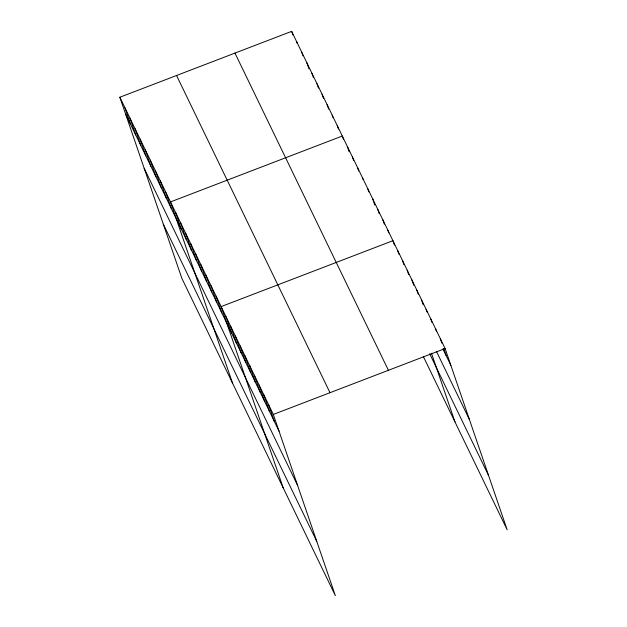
<?xml version="1.0" encoding="UTF-8"?>
<svg xmlns="http://www.w3.org/2000/svg" width="627" height="627" viewBox="0 0 627 627"><rect width="100%" height="100%" fill="white"/><g stroke="black" fill="none" stroke-linecap="round" stroke-linejoin="round"><path stroke-width="0.94" d="M119.851 97.24L273.301 414.439L335.343 595.65L181.893 278.451L119.851 97.24L291.657 31.35L445.107 348.549L507.149 529.76L423.327 356.489M273.301 414.439L445.107 348.549M442.936 348.957L450.844 365.298M436.619 351.755L469.419 419.573M429.644 353.683L488.566 475.485M234.96 53.091L388.411 370.291M176.548 75.499L329.998 392.698M125.588 113.989L279.039 431.188M144.171 168.263L297.621 485.463M163.31 224.176L316.76 541.375M440.366 338.745L441.87 343.149M443.681 348.44L446.095 355.493M435.624 328.94L436.525 331.589M430.874 319.135L432.081 322.662M426.133 309.33L427.042 311.98M421.391 299.526L423.201 304.816M416.649 289.721L418.154 294.134M411.908 279.916L413.718 285.207M407.166 270.112L408.671 274.524M402.416 260.307L403.929 264.719M397.675 250.502L398.882 254.029M394.446 245.11L392.933 240.697L221.127 306.595L283.169 487.806M431.454 353.213L454.975 421.908M387.87 230.234L388.771 232.876M382.807 219.763L384.312 224.176M377.744 209.3L379.249 213.705M372.681 198.83L374.789 205.005M367.618 188.366L368.825 191.893M362.547 177.896L363.151 179.659M357.484 167.425L358.691 170.952M352.421 156.962L353.628 160.488M347.358 146.491L349.168 151.781M343.502 139.555L342.295 136.028L170.489 201.918L232.531 383.128M337.232 125.557L338.439 129.084M332.169 115.094L333.07 117.735M327.106 104.623L328.611 109.027M322.043 94.152L323.548 98.564M316.972 83.689L318.485 88.093M311.909 73.218L313.422 77.63M306.846 62.755L308.962 68.923M301.783 52.284L302.99 55.811M296.72 41.821L297.323 43.584M291.657 31.35L292.864 34.877M268.56 404.634L274.297 421.383M263.818 394.83L269.547 411.578M259.076 385.025L264.806 401.774M254.327 375.22L260.064 391.969M249.585 365.416L255.322 382.164M244.843 355.611L250.581 372.367M240.102 345.806L245.839 362.563M235.36 336.001L241.089 352.758M230.618 326.205L236.348 342.953M225.869 316.4L231.606 333.149M216.064 296.124L221.801 312.873M211.001 285.653L216.738 302.41M205.938 275.19L211.675 291.939M200.875 264.719L206.604 281.468M195.812 254.256L201.541 271.005M190.749 243.785L196.478 260.534M185.678 233.322L191.415 250.071M180.615 222.851L186.352 239.6M175.552 212.381L181.289 229.137M165.426 191.447L171.163 208.195M160.363 180.984L166.1 197.732M155.3 170.513L161.029 187.261M150.237 160.05L155.966 176.798M145.174 149.579L150.903 166.327M140.103 139.108L145.84 155.864M135.04 128.645L140.777 145.393M129.977 118.174L135.714 134.923M124.914 107.711L130.651 124.46"/></g></svg>
